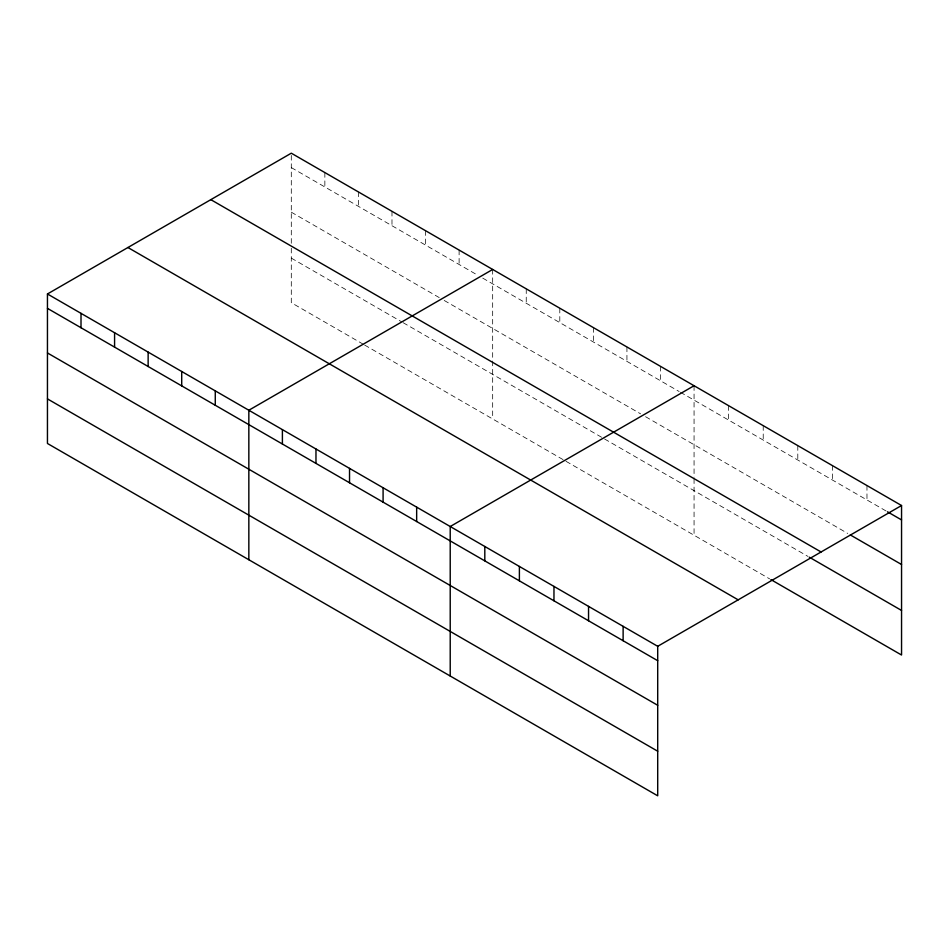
<?xml version="1.0" encoding="UTF-8"?>
<svg xmlns="http://www.w3.org/2000/svg" width="949" height="949" viewBox="0 0 949 949"><rect width="100%" height="100%" fill="white"/><g stroke="black" fill="none" stroke-linecap="round" stroke-linejoin="round"><path stroke-width="0.71" stroke-dasharray="4.75 3.56" d="M291.296 243.288L291.296 153.192M291.296 167.593L477.762 275.246M482.733 278.116L679.14 391.51M680.386 392.234L886.176 511.048M291.296 212.173L439.221 297.583M444.191 300.453L640.611 413.847M645.581 416.718L847.754 533.445M291.296 258.116L401.925 321.984M403.171 322.707L603.315 438.26M604.56 438.972L808.05 556.458M363.396 344.321L291.296 302.695L291.296 244.771M364.63 345.045L564.774 460.597M566.019 461.309L769.627 578.866M866.971 485.556L866.971 499.957M832.392 465.591L832.392 479.992M797.801 445.627L797.801 460.028M763.221 425.662L763.221 440.063M728.642 405.697L728.642 420.099M694.063 385.733L694.063 477.311M694.063 478.794L694.063 535.236M660.492 366.35L660.492 380.751M626.933 346.978L626.933 361.367M593.374 327.595L593.374 341.996M559.803 308.223L559.803 322.613M526.244 288.84L526.244 303.241M492.673 269.469L492.673 359.564M492.673 361.047L492.673 418.96M459.114 250.085L459.114 264.474M425.543 230.702L425.543 245.103M391.984 211.33L391.984 225.72M358.414 191.947L358.414 206.348M324.855 172.576L324.855 186.965"/><path stroke-width="1.42" d="M47.45 293.976L657.704 646.305L657.704 795.808L47.45 443.48L47.45 293.976L291.296 153.192L901.55 505.52L901.55 655.024L770.908 579.602M492.673 269.469L248.84 410.241L248.84 559.744M694.063 385.733L450.217 526.517L450.217 676.008M657.704 646.305L901.55 505.52M887.457 511.784L901.55 519.922M850.316 534.928L901.55 564.501M210.82 199.646L821.087 551.986M809.331 557.205L901.55 610.444M127.913 247.511L738.18 599.851M47.45 308.366L657.704 660.694M47.45 352.957L657.704 705.285M47.45 398.888L657.704 751.217M623.125 626.34L623.125 640.729M588.546 606.375L588.546 620.765M553.967 586.411L553.967 600.8M519.388 566.446L519.388 580.835M484.809 546.482L484.809 560.871M416.658 507.134L416.658 521.535M383.088 487.75L383.088 502.151M349.529 468.379L349.529 482.768M315.97 448.996L315.97 463.397M282.399 429.624L282.399 444.013M215.269 390.869L215.269 405.259M181.71 371.486L181.71 385.887M148.139 352.103L148.139 366.504M114.58 332.731L114.58 347.12M81.009 313.348L81.009 327.749"/></g></svg>
